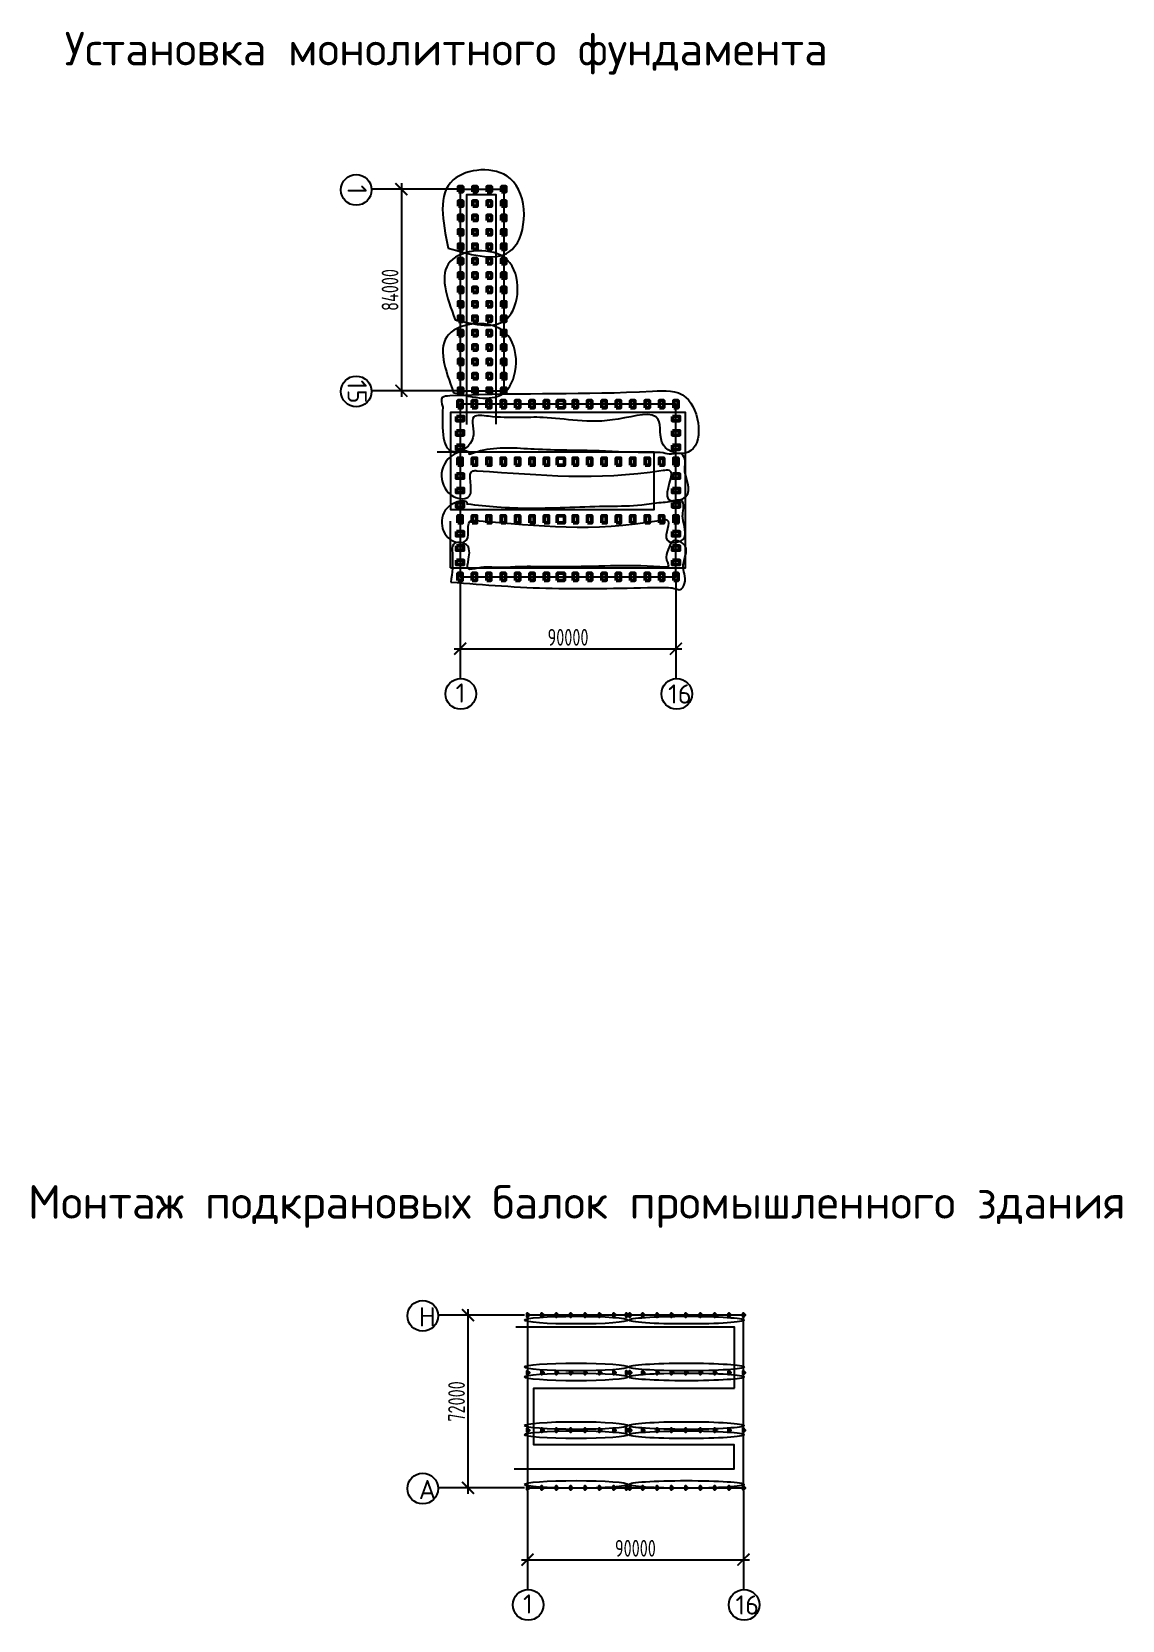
# Model space of a CAD drawing. Header units: millimetres. Extents: x -258526 to -95372, y 16759 to 83244.
# Drawn here: x -128397.1 to -128169.8, y 40967.3 to 41298.3 of the extents above; entities that cross this region are included whole.
import ezdxf

# ---------------------------------------------------------------- set-up
doc = ezdxf.new("R2010")
doc.units = ezdxf.units.MM
doc.header["$LTSCALE"] = 0.5
doc.layers.add('размеры', color=7, linetype='Continuous')
doc.layers.add('ТОЛСТЫЕ', color=1, linetype='Continuous', lineweight=50)
doc.layers.add('ТОНКИЕе', color=7, linetype='Continuous', lineweight=25)
doc.styles.add('Наклонный', font='isocpeur.ttf', dxfattribs={"width": 0.7, "height": 3.5})
doc.styles.add('Наклонный 5', font='isocpeur.ttf', dxfattribs={"height": 7})
doc.dimstyles.new('СТРОИТЕЛЬНЫЙ', dxfattribs={"dimtxt": 3.5, "dimasz": 2.5, "dimexe": 1.25, "dimexo": 0.625, "dimtad": 1, "dimdec": 0, "dimlfac": 500, "dimdsep": 46, "dimtxsty": 'Наклонный', "dimblk1": 'ARCHTICK', "dimblk2": 'ARCHTICK', "dimsah": 1, "dimcen": 0, "dimdle": 1.25, "dimadec": 0, "dimazin": 0, "dimtfac": 0.75, "dimtdec": 0, "dimtmove": 0, "dimatfit": 3, "dimldrblk": 'ARCHTICK', "dimfxl": 1, "dimtolj": 1, "dimtzin": 0, "dimarcsym": 0})

# ---------------------------------------------------------------- blocks, each defined once
blk = doc.blocks.new('_ArchTick')
at = {"color": 0, "linetype": 'ByBlock', "const_width": 0.15}
blk.add_lwpolyline([(-0.5, -0.5), (0.5, 0.5)], dxfattribs=at)
blk = doc.blocks.new('*D731')
at = {"layer": 'Defpoints', "color": 0, "transparency": 16777216}
for p in [(-128307.83, 41184.72), (-128262.83, 41184.72), (-128262.83, 41169.75)]:
    blk.add_point(p, dxfattribs=at)
at = {"layer": 'размеры', "color": 0, "lineweight": -2, "transparency": 16777216}
for p, q in [((-128307.83, 41184.09), (-128307.83, 41168.5)), ((-128262.83, 41184.09), (-128262.83, 41168.5)), ((-128309.08, 41169.75), (-128261.58, 41169.75))]:
    blk.add_line(p, q, dxfattribs=at)
at = {"layer": 'размеры', "color": 0, "lineweight": -2, "transparency": 16777216, "xscale": 2.5, "yscale": 2.5, "zscale": 2.5, "rotation": 180}
blk.add_blockref('_ArchTick', (-128307.83, 41169.75), dxfattribs=at)
at = {"layer": 'размеры', "color": 0, "lineweight": -2, "transparency": 16777216, "xscale": 2.5, "yscale": 2.5, "zscale": 2.5}
blk.add_blockref('_ArchTick', (-128262.83, 41169.75), dxfattribs=at)
at = {"layer": 'размеры', "color": 0, "transparency": 16777216, "insert": (-128285.33, 41172.12), "char_height": 3.5, "attachment_point": 5, "style": 'Наклонный'}
blk.add_mtext('\\A1;90000', dxfattribs=at)
blk = doc.blocks.new('*D732')
at = {"layer": 'Defpoints', "color": 0, "transparency": 16777216}
for p in [(-128307.73, 41265.52), (-128320.05, 41223.52), (-128307.73, 41223.52)]:
    blk.add_point(p, dxfattribs=at)
at = {"layer": 'размеры', "color": 0, "lineweight": -2, "transparency": 16777216}
for p, q in [((-128308.36, 41265.52), (-128321.3, 41265.52)), ((-128320.05, 41266.77), (-128320.05, 41222.27)), ((-128308.36, 41223.52), (-128321.3, 41223.52))]:
    blk.add_line(p, q, dxfattribs=at)
at = {"layer": 'размеры', "color": 0, "lineweight": -2, "transparency": 16777216, "xscale": 2.5, "yscale": 2.5, "zscale": 2.5}
for p, rotation in [((-128320.05, 41265.52), 90), ((-128320.05, 41223.52), 270)]:
    blk.add_blockref('_ArchTick', p, dxfattribs=dict(at, rotation=rotation))
at = {"layer": 'размеры', "color": 0, "transparency": 16777216, "insert": (-128322.42, 41244.52), "char_height": 3.5, "attachment_point": 5, "rotation": 90, "style": 'Наклонный'}
blk.add_mtext('\\A1;84000', dxfattribs=at)
blk = doc.blocks.new('*D734')
at = {"layer": 'Defpoints', "color": 0, "transparency": 16777216}
for p in [(-128293.79, 40994.86), (-128248.79, 40994.86), (-128248.79, 40979.88)]:
    blk.add_point(p, dxfattribs=at)
at = {"layer": 'размеры', "color": 0, "lineweight": -2, "transparency": 16777216}
for p, q in [((-128293.79, 40994.23), (-128293.79, 40978.63)), ((-128248.79, 40994.23), (-128248.79, 40978.63)), ((-128295.04, 40979.88), (-128247.54, 40979.88))]:
    blk.add_line(p, q, dxfattribs=at)
at = {"layer": 'размеры', "color": 0, "lineweight": -2, "transparency": 16777216, "xscale": 2.5, "yscale": 2.5, "zscale": 2.5, "rotation": 180}
blk.add_blockref('_ArchTick', (-128293.79, 40979.88), dxfattribs=at)
at = {"layer": 'размеры', "color": 0, "lineweight": -2, "transparency": 16777216, "xscale": 2.5, "yscale": 2.5, "zscale": 2.5}
blk.add_blockref('_ArchTick', (-128248.79, 40979.88), dxfattribs=at)
at = {"layer": 'размеры', "color": 0, "transparency": 16777216, "insert": (-128271.29, 40982.26), "char_height": 3.5, "attachment_point": 5, "style": 'Наклонный'}
blk.add_mtext('\\A1;90000', dxfattribs=at)
blk = doc.blocks.new('*D735')
at = {"layer": 'Defpoints', "color": 0, "transparency": 16777216}
for p in [(-128293.79, 41030.86), (-128306.18, 40994.86), (-128293.79, 40994.86)]:
    blk.add_point(p, dxfattribs=at)
at = {"layer": 'размеры', "color": 0, "lineweight": -2, "transparency": 16777216}
for p, q in [((-128294.41, 41030.86), (-128307.43, 41030.86)), ((-128306.18, 41032.11), (-128306.18, 40993.61)), ((-128294.41, 40994.86), (-128307.43, 40994.86))]:
    blk.add_line(p, q, dxfattribs=at)
at = {"layer": 'размеры', "color": 0, "lineweight": -2, "transparency": 16777216, "xscale": 2.5, "yscale": 2.5, "zscale": 2.5}
for p, rotation in [((-128306.18, 41030.86), 90), ((-128306.18, 40994.86), 270)]:
    blk.add_blockref('_ArchTick', p, dxfattribs=dict(at, rotation=rotation))
at = {"layer": 'размеры', "color": 0, "transparency": 16777216, "insert": (-128308.56, 41012.86), "char_height": 3.5, "attachment_point": 5, "rotation": 90, "style": 'Наклонный'}
blk.add_mtext('\\A1;72000', dxfattribs=at)

msp = doc.modelspace()

# ---------------------------------------------------------------- linework, layer by layer
at = {"layer": 'ТОЛСТЫЕ', "color": 0}
for points in [[(-128308.1808, 41264.9724), (-128308.1808, 41266.0724), (-128307.2808, 41266.0724), (-128307.2808, 41264.9724), (-128308.1808, 41264.9724)], [(-128305.1808, 41264.9724), (-128305.1808, 41266.0724), (-128304.2808, 41266.0724), (-128304.2808, 41264.9724), (-128305.1808, 41264.9724)], [(-128302.1808, 41264.9724), (-128302.1808, 41266.0724), (-128301.2808, 41266.0724), (-128301.2808, 41264.9724), (-128302.1808, 41264.9724)], [(-128299.1808, 41264.9724), (-128299.1808, 41266.0724), (-128298.2808, 41266.0724), (-128298.2808, 41264.9724), (-128299.1808, 41264.9724)], [(-128308.1808, 41261.9724), (-128308.1808, 41263.0724), (-128307.2808, 41263.0724), (-128307.2808, 41261.9724), (-128308.1808, 41261.9724)], [(-128305.1808, 41261.9724), (-128305.1808, 41263.0724), (-128304.2808, 41263.0724), (-128304.2808, 41261.9724), (-128305.1808, 41261.9724)], [(-128302.1808, 41261.9724), (-128302.1808, 41263.0724), (-128301.2808, 41263.0724), (-128301.2808, 41261.9724), (-128302.1808, 41261.9724)], [(-128299.1808, 41261.9724), (-128299.1808, 41263.0724), (-128298.2808, 41263.0724), (-128298.2808, 41261.9724), (-128299.1808, 41261.9724)], [(-128308.1808, 41258.9724), (-128308.1808, 41260.0724), (-128307.2808, 41260.0724), (-128307.2808, 41258.9724), (-128308.1808, 41258.9724)], [(-128305.1808, 41258.9724), (-128305.1808, 41260.0724), (-128304.2808, 41260.0724), (-128304.2808, 41258.9724), (-128305.1808, 41258.9724)], [(-128302.1808, 41258.9724), (-128302.1808, 41260.0724), (-128301.2808, 41260.0724), (-128301.2808, 41258.9724), (-128302.1808, 41258.9724)], [(-128299.1808, 41258.9724), (-128299.1808, 41260.0724), (-128298.2808, 41260.0724), (-128298.2808, 41258.9724), (-128299.1808, 41258.9724)], [(-128308.1808, 41255.9724), (-128308.1808, 41257.0724), (-128307.2808, 41257.0724), (-128307.2808, 41255.9724), (-128308.1808, 41255.9724)], [(-128308.1808, 41252.9724), (-128308.1808, 41254.0724), (-128307.2808, 41254.0724), (-128307.2808, 41252.9724), (-128308.1808, 41252.9724)], [(-128305.1808, 41255.9724), (-128305.1808, 41257.0724), (-128304.2808, 41257.0724), (-128304.2808, 41255.9724), (-128305.1808, 41255.9724)], [(-128305.1808, 41252.9724), (-128305.1808, 41254.0724), (-128304.2808, 41254.0724), (-128304.2808, 41252.9724), (-128305.1808, 41252.9724)], [(-128302.1808, 41255.9724), (-128302.1808, 41257.0724), (-128301.2808, 41257.0724), (-128301.2808, 41255.9724), (-128302.1808, 41255.9724)], [(-128302.1808, 41252.9724), (-128302.1808, 41254.0724), (-128301.2808, 41254.0724), (-128301.2808, 41252.9724), (-128302.1808, 41252.9724)], [(-128299.1808, 41255.9724), (-128299.1808, 41257.0724), (-128298.2808, 41257.0724), (-128298.2808, 41255.9724), (-128299.1808, 41255.9724)], [(-128299.1808, 41252.9724), (-128299.1808, 41254.0724), (-128298.2808, 41254.0724), (-128298.2808, 41252.9724), (-128299.1808, 41252.9724)], [(-128308.1808, 41249.9724), (-128308.1808, 41251.0724), (-128307.2808, 41251.0724), (-128307.2808, 41249.9724), (-128308.1808, 41249.9724)], [(-128305.1808, 41249.9724), (-128305.1808, 41251.0724), (-128304.2808, 41251.0724), (-128304.2808, 41249.9724), (-128305.1808, 41249.9724)], [(-128302.1808, 41249.9724), (-128302.1808, 41251.0724), (-128301.2808, 41251.0724), (-128301.2808, 41249.9724), (-128302.1808, 41249.9724)], [(-128299.1808, 41249.9724), (-128299.1808, 41251.0724), (-128298.2808, 41251.0724), (-128298.2808, 41249.9724), (-128299.1808, 41249.9724)], [(-128308.1808, 41246.9724), (-128308.1808, 41248.0724), (-128307.2808, 41248.0724), (-128307.2808, 41246.9724), (-128308.1808, 41246.9724)], [(-128305.1808, 41246.9724), (-128305.1808, 41248.0724), (-128304.2808, 41248.0724), (-128304.2808, 41246.9724), (-128305.1808, 41246.9724)], [(-128302.1808, 41246.9724), (-128302.1808, 41248.0724), (-128301.2808, 41248.0724), (-128301.2808, 41246.9724), (-128302.1808, 41246.9724)], [(-128299.1808, 41246.9724), (-128299.1808, 41248.0724), (-128298.2808, 41248.0724), (-128298.2808, 41246.9724), (-128299.1808, 41246.9724)], [(-128308.1808, 41243.9724), (-128308.1808, 41245.0724), (-128307.2808, 41245.0724), (-128307.2808, 41243.9724), (-128308.1808, 41243.9724)], [(-128305.1808, 41243.9724), (-128305.1808, 41245.0724), (-128304.2808, 41245.0724), (-128304.2808, 41243.9724), (-128305.1808, 41243.9724)], [(-128302.1808, 41243.9724), (-128302.1808, 41245.0724), (-128301.2808, 41245.0724), (-128301.2808, 41243.9724), (-128302.1808, 41243.9724)], [(-128299.1808, 41243.9724), (-128299.1808, 41245.0724), (-128298.2808, 41245.0724), (-128298.2808, 41243.9724), (-128299.1808, 41243.9724)], [(-128308.1808, 41240.9724), (-128308.1808, 41242.0724), (-128307.2808, 41242.0724), (-128307.2808, 41240.9724), (-128308.1808, 41240.9724)], [(-128305.1808, 41240.9724), (-128305.1808, 41242.0724), (-128304.2808, 41242.0724), (-128304.2808, 41240.9724), (-128305.1808, 41240.9724)], [(-128302.1808, 41240.9724), (-128302.1808, 41242.0724), (-128301.2808, 41242.0724), (-128301.2808, 41240.9724), (-128302.1808, 41240.9724)], [(-128299.1808, 41240.9724), (-128299.1808, 41242.0724), (-128298.2808, 41242.0724), (-128298.2808, 41240.9724), (-128299.1808, 41240.9724)], [(-128308.1808, 41237.9724), (-128308.1808, 41239.0724), (-128307.2808, 41239.0724), (-128307.2808, 41237.9724), (-128308.1808, 41237.9724)], [(-128305.1808, 41237.9724), (-128305.1808, 41239.0724), (-128304.2808, 41239.0724), (-128304.2808, 41237.9724), (-128305.1808, 41237.9724)], [(-128302.1808, 41237.9724), (-128302.1808, 41239.0724), (-128301.2808, 41239.0724), (-128301.2808, 41237.9724), (-128302.1808, 41237.9724)], [(-128299.1808, 41237.9724), (-128299.1808, 41239.0724), (-128298.2808, 41239.0724), (-128298.2808, 41237.9724), (-128299.1808, 41237.9724)], [(-128308.1808, 41234.9724), (-128308.1808, 41236.0724), (-128307.2808, 41236.0724), (-128307.2808, 41234.9724), (-128308.1808, 41234.9724)], [(-128305.1808, 41234.9724), (-128305.1808, 41236.0724), (-128304.2808, 41236.0724), (-128304.2808, 41234.9724), (-128305.1808, 41234.9724)], [(-128302.1808, 41234.9724), (-128302.1808, 41236.0724), (-128301.2808, 41236.0724), (-128301.2808, 41234.9724), (-128302.1808, 41234.9724)], [(-128299.1808, 41234.9724), (-128299.1808, 41236.0724), (-128298.2808, 41236.0724), (-128298.2808, 41234.9724), (-128299.1808, 41234.9724)], [(-128308.1808, 41231.9724), (-128308.1808, 41233.0724), (-128307.2808, 41233.0724), (-128307.2808, 41231.9724), (-128308.1808, 41231.9724)], [(-128305.1808, 41231.9724), (-128305.1808, 41233.0724), (-128304.2808, 41233.0724), (-128304.2808, 41231.9724), (-128305.1808, 41231.9724)], [(-128302.1808, 41231.9724), (-128302.1808, 41233.0724), (-128301.2808, 41233.0724), (-128301.2808, 41231.9724), (-128302.1808, 41231.9724)], [(-128299.1808, 41231.9724), (-128299.1808, 41233.0724), (-128298.2808, 41233.0724), (-128298.2808, 41231.9724), (-128299.1808, 41231.9724)], [(-128308.1808, 41228.9724), (-128308.1808, 41230.0724), (-128307.2808, 41230.0724), (-128307.2808, 41228.9724), (-128308.1808, 41228.9724)], [(-128305.1808, 41228.9724), (-128305.1808, 41230.0724), (-128304.2808, 41230.0724), (-128304.2808, 41228.9724), (-128305.1808, 41228.9724)], [(-128302.1808, 41228.9724), (-128302.1808, 41230.0724), (-128301.2808, 41230.0724), (-128301.2808, 41228.9724), (-128302.1808, 41228.9724)], [(-128299.1808, 41228.9724), (-128299.1808, 41230.0724), (-128298.2808, 41230.0724), (-128298.2808, 41228.9724), (-128299.1808, 41228.9724)], [(-128308.1808, 41225.9724), (-128308.1808, 41227.0724), (-128307.2808, 41227.0724), (-128307.2808, 41225.9724), (-128308.1808, 41225.9724)], [(-128308.1808, 41225.9724), (-128308.1808, 41227.0724), (-128307.2808, 41227.0724), (-128307.2808, 41225.9724), (-128308.1808, 41225.9724)], [(-128305.1808, 41225.9724), (-128305.1808, 41227.0724), (-128304.2808, 41227.0724), (-128304.2808, 41225.9724), (-128305.1808, 41225.9724)], [(-128305.1808, 41225.9724), (-128305.1808, 41227.0724), (-128304.2808, 41227.0724), (-128304.2808, 41225.9724), (-128305.1808, 41225.9724)], [(-128302.1808, 41225.9724), (-128302.1808, 41227.0724), (-128301.2808, 41227.0724), (-128301.2808, 41225.9724), (-128302.1808, 41225.9724)], [(-128302.1808, 41225.9724), (-128302.1808, 41227.0724), (-128301.2808, 41227.0724), (-128301.2808, 41225.9724), (-128302.1808, 41225.9724)], [(-128299.1808, 41225.9724), (-128299.1808, 41227.0724), (-128298.2808, 41227.0724), (-128298.2808, 41225.9724), (-128299.1808, 41225.9724)], [(-128299.1808, 41225.9724), (-128299.1808, 41227.0724), (-128298.2808, 41227.0724), (-128298.2808, 41225.9724), (-128299.1808, 41225.9724)], [(-128308.2808, 41219.9695), (-128308.2808, 41221.4695), (-128307.3808, 41221.4695), (-128307.3808, 41219.9695), (-128308.2808, 41219.9695)], [(-128308.1808, 41222.9724), (-128308.1808, 41224.0724), (-128307.2808, 41224.0724), (-128307.2808, 41222.9724), (-128308.1808, 41222.9724)], [(-128305.2808, 41219.9695), (-128305.2808, 41221.4695), (-128304.3808, 41221.4695), (-128304.3808, 41219.9695), (-128305.2808, 41219.9695)], [(-128305.1808, 41222.9724), (-128305.1808, 41224.0724), (-128304.2808, 41224.0724), (-128304.2808, 41222.9724), (-128305.1808, 41222.9724)], [(-128302.2808, 41219.9695), (-128302.2808, 41221.4695), (-128301.3808, 41221.4695), (-128301.3808, 41219.9695), (-128302.2808, 41219.9695)], [(-128302.1808, 41222.9724), (-128302.1808, 41224.0724), (-128301.2808, 41224.0724), (-128301.2808, 41222.9724), (-128302.1808, 41222.9724)], [(-128299.2808, 41219.9695), (-128299.2808, 41221.4695), (-128298.3808, 41221.4695), (-128298.3808, 41219.9695), (-128299.2808, 41219.9695)], [(-128299.1808, 41222.9724), (-128299.1808, 41224.0724), (-128298.2808, 41224.0724), (-128298.2808, 41222.9724), (-128299.1808, 41222.9724)], [(-128296.2808, 41219.9695), (-128296.2808, 41221.4695), (-128295.3808, 41221.4695), (-128295.3808, 41219.9695), (-128296.2808, 41219.9695)], [(-128293.2808, 41219.9695), (-128293.2808, 41221.4695), (-128292.3808, 41221.4695), (-128292.3808, 41219.9695), (-128293.2808, 41219.9695)], [(-128290.2808, 41219.9695), (-128290.2808, 41221.4695), (-128289.3808, 41221.4695), (-128289.3808, 41219.9695), (-128290.2808, 41219.9695)], [(-128287.5808, 41219.9695), (-128287.5808, 41221.4695), (-128286.0808, 41221.4695), (-128286.0808, 41219.9695), (-128287.5808, 41219.9695)], [(-128284.2808, 41219.9695), (-128284.2808, 41221.4695), (-128283.3808, 41221.4695), (-128283.3808, 41219.9695), (-128284.2808, 41219.9695)], [(-128281.2808, 41219.9695), (-128281.2808, 41221.4695), (-128280.3808, 41221.4695), (-128280.3808, 41219.9695), (-128281.2808, 41219.9695)], [(-128278.2808, 41219.9695), (-128278.2808, 41221.4695), (-128277.3808, 41221.4695), (-128277.3808, 41219.9695), (-128278.2808, 41219.9695)], [(-128275.2808, 41219.9695), (-128275.2808, 41221.4695), (-128274.3808, 41221.4695), (-128274.3808, 41219.9695), (-128275.2808, 41219.9695)], [(-128272.2808, 41219.9695), (-128272.2808, 41221.4695), (-128271.3808, 41221.4695), (-128271.3808, 41219.9695), (-128272.2808, 41219.9695)], [(-128269.2808, 41219.9695), (-128269.2808, 41221.4695), (-128268.3808, 41221.4695), (-128268.3808, 41219.9695), (-128269.2808, 41219.9695)], [(-128266.2808, 41219.9695), (-128266.2808, 41221.4695), (-128265.3808, 41221.4695), (-128265.3808, 41219.9695), (-128266.2808, 41219.9695)], [(-128263.2808, 41219.9695), (-128263.2808, 41221.4695), (-128262.3808, 41221.4695), (-128262.3808, 41219.9695), (-128263.2808, 41219.9695)], [(-128308.5808, 41218.1695), (-128307.0808, 41218.1695), (-128307.0808, 41217.2695), (-128308.5808, 41217.2695), (-128308.5808, 41218.1695)], [(-128263.5808, 41218.1695), (-128262.0808, 41218.1695), (-128262.0808, 41217.2695), (-128263.5808, 41217.2695), (-128263.5808, 41218.1695)], [(-128308.5808, 41215.1695), (-128307.0808, 41215.1695), (-128307.0808, 41214.2695), (-128308.5808, 41214.2695), (-128308.5808, 41215.1695)], [(-128263.5808, 41215.1695), (-128262.0808, 41215.1695), (-128262.0808, 41214.2695), (-128263.5808, 41214.2695), (-128263.5808, 41215.1695)], [(-128308.5808, 41212.1695), (-128307.0808, 41212.1695), (-128307.0808, 41211.2695), (-128308.5808, 41211.2695), (-128308.5808, 41212.1695)], [(-128263.5808, 41212.1695), (-128262.0808, 41212.1695), (-128262.0808, 41211.2695), (-128263.5808, 41211.2695), (-128263.5808, 41212.1695)], [(-128308.2808, 41207.9695), (-128308.2808, 41209.4695), (-128307.3808, 41209.4695), (-128307.3808, 41207.9695), (-128308.2808, 41207.9695)], [(-128305.2808, 41207.9695), (-128305.2808, 41209.4695), (-128304.3808, 41209.4695), (-128304.3808, 41207.9695), (-128305.2808, 41207.9695)], [(-128302.2808, 41207.9695), (-128302.2808, 41209.4695), (-128301.3808, 41209.4695), (-128301.3808, 41207.9695), (-128302.2808, 41207.9695)], [(-128299.2808, 41207.9695), (-128299.2808, 41209.4695), (-128298.3808, 41209.4695), (-128298.3808, 41207.9695), (-128299.2808, 41207.9695)], [(-128296.2808, 41207.9695), (-128296.2808, 41209.4695), (-128295.3808, 41209.4695), (-128295.3808, 41207.9695), (-128296.2808, 41207.9695)], [(-128293.2808, 41207.9695), (-128293.2808, 41209.4695), (-128292.3808, 41209.4695), (-128292.3808, 41207.9695), (-128293.2808, 41207.9695)], [(-128290.2808, 41207.9695), (-128290.2808, 41209.4695), (-128289.3808, 41209.4695), (-128289.3808, 41207.9695), (-128290.2808, 41207.9695)], [(-128287.5808, 41207.9695), (-128287.5808, 41209.4695), (-128286.0808, 41209.4695), (-128286.0808, 41207.9695), (-128287.5808, 41207.9695)], [(-128284.2808, 41207.9695), (-128284.2808, 41209.4695), (-128283.3808, 41209.4695), (-128283.3808, 41207.9695), (-128284.2808, 41207.9695)], [(-128281.2808, 41207.9695), (-128281.2808, 41209.4695), (-128280.3808, 41209.4695), (-128280.3808, 41207.9695), (-128281.2808, 41207.9695)], [(-128278.2808, 41207.9695), (-128278.2808, 41209.4695), (-128277.3808, 41209.4695), (-128277.3808, 41207.9695), (-128278.2808, 41207.9695)], [(-128275.2808, 41207.9695), (-128275.2808, 41209.4695), (-128274.3808, 41209.4695), (-128274.3808, 41207.9695), (-128275.2808, 41207.9695)], [(-128272.2808, 41207.9695), (-128272.2808, 41209.4695), (-128271.3808, 41209.4695), (-128271.3808, 41207.9695), (-128272.2808, 41207.9695)], [(-128269.2808, 41207.9695), (-128269.2808, 41209.4695), (-128268.3808, 41209.4695), (-128268.3808, 41207.9695), (-128269.2808, 41207.9695)], [(-128266.2808, 41207.9695), (-128266.2808, 41209.4695), (-128265.3808, 41209.4695), (-128265.3808, 41207.9695), (-128266.2808, 41207.9695)], [(-128263.2808, 41207.9695), (-128263.2808, 41209.4695), (-128262.3808, 41209.4695), (-128262.3808, 41207.9695), (-128263.2808, 41207.9695)], [(-128308.5808, 41206.1695), (-128307.0808, 41206.1695), (-128307.0808, 41205.2695), (-128308.5808, 41205.2695), (-128308.5808, 41206.1695)], [(-128263.5808, 41206.1695), (-128262.0808, 41206.1695), (-128262.0808, 41205.2695), (-128263.5808, 41205.2695), (-128263.5808, 41206.1695)], [(-128308.5808, 41203.1695), (-128307.0808, 41203.1695), (-128307.0808, 41202.2695), (-128308.5808, 41202.2695), (-128308.5808, 41203.1695)], [(-128263.5808, 41203.1695), (-128262.0808, 41203.1695), (-128262.0808, 41202.2695), (-128263.5808, 41202.2695), (-128263.5808, 41203.1695)], [(-128308.5808, 41200.1695), (-128307.0808, 41200.1695), (-128307.0808, 41199.2695), (-128308.5808, 41199.2695), (-128308.5808, 41200.1695)], [(-128263.5808, 41200.1695), (-128262.0808, 41200.1695), (-128262.0808, 41199.2695), (-128263.5808, 41199.2695), (-128263.5808, 41200.1695)], [(-128308.2808, 41195.9695), (-128308.2808, 41197.4695), (-128307.3808, 41197.4695), (-128307.3808, 41195.9695), (-128308.2808, 41195.9695)], [(-128305.2808, 41195.9695), (-128305.2808, 41197.4695), (-128304.3808, 41197.4695), (-128304.3808, 41195.9695), (-128305.2808, 41195.9695)], [(-128302.2808, 41195.9695), (-128302.2808, 41197.4695), (-128301.3808, 41197.4695), (-128301.3808, 41195.9695), (-128302.2808, 41195.9695)], [(-128299.2808, 41195.9695), (-128299.2808, 41197.4695), (-128298.3808, 41197.4695), (-128298.3808, 41195.9695), (-128299.2808, 41195.9695)], [(-128296.2808, 41195.9695), (-128296.2808, 41197.4695), (-128295.3808, 41197.4695), (-128295.3808, 41195.9695), (-128296.2808, 41195.9695)], [(-128293.2808, 41195.9695), (-128293.2808, 41197.4695), (-128292.3808, 41197.4695), (-128292.3808, 41195.9695), (-128293.2808, 41195.9695)], [(-128290.2808, 41195.9695), (-128290.2808, 41197.4695), (-128289.3808, 41197.4695), (-128289.3808, 41195.9695), (-128290.2808, 41195.9695)], [(-128287.5808, 41195.9695), (-128287.5808, 41197.4695), (-128286.0808, 41197.4695), (-128286.0808, 41195.9695), (-128287.5808, 41195.9695)], [(-128284.2808, 41195.9695), (-128284.2808, 41197.4695), (-128283.3808, 41197.4695), (-128283.3808, 41195.9695), (-128284.2808, 41195.9695)], [(-128281.2808, 41195.9695), (-128281.2808, 41197.4695), (-128280.3808, 41197.4695), (-128280.3808, 41195.9695), (-128281.2808, 41195.9695)], [(-128278.2808, 41195.9695), (-128278.2808, 41197.4695), (-128277.3808, 41197.4695), (-128277.3808, 41195.9695), (-128278.2808, 41195.9695)], [(-128275.2808, 41195.9695), (-128275.2808, 41197.4695), (-128274.3808, 41197.4695), (-128274.3808, 41195.9695), (-128275.2808, 41195.9695)], [(-128272.2808, 41195.9695), (-128272.2808, 41197.4695), (-128271.3808, 41197.4695), (-128271.3808, 41195.9695), (-128272.2808, 41195.9695)], [(-128269.2808, 41195.9695), (-128269.2808, 41197.4695), (-128268.3808, 41197.4695), (-128268.3808, 41195.9695), (-128269.2808, 41195.9695)], [(-128266.2808, 41195.9695), (-128266.2808, 41197.4695), (-128265.3808, 41197.4695), (-128265.3808, 41195.9695), (-128266.2808, 41195.9695)], [(-128263.2808, 41195.9695), (-128263.2808, 41197.4695), (-128262.3808, 41197.4695), (-128262.3808, 41195.9695), (-128263.2808, 41195.9695)], [(-128308.5808, 41194.1695), (-128307.0808, 41194.1695), (-128307.0808, 41193.2695), (-128308.5808, 41193.2695), (-128308.5808, 41194.1695)], [(-128308.5808, 41191.1695), (-128307.0808, 41191.1695), (-128307.0808, 41190.2695), (-128308.5808, 41190.2695), (-128308.5808, 41191.1695)], [(-128263.5808, 41194.1695), (-128262.0808, 41194.1695), (-128262.0808, 41193.2695), (-128263.5808, 41193.2695), (-128263.5808, 41194.1695)], [(-128263.5808, 41191.1695), (-128262.0808, 41191.1695), (-128262.0808, 41190.2695), (-128263.5808, 41190.2695), (-128263.5808, 41191.1695)], [(-128308.5808, 41188.1695), (-128307.0808, 41188.1695), (-128307.0808, 41187.2695), (-128308.5808, 41187.2695), (-128308.5808, 41188.1695)], [(-128263.5808, 41188.1695), (-128262.0808, 41188.1695), (-128262.0808, 41187.2695), (-128263.5808, 41187.2695), (-128263.5808, 41188.1695)], [(-128308.2808, 41183.9695), (-128308.2808, 41185.4695), (-128307.3808, 41185.4695), (-128307.3808, 41183.9695), (-128308.2808, 41183.9695)], [(-128305.2808, 41183.9695), (-128305.2808, 41185.4695), (-128304.3808, 41185.4695), (-128304.3808, 41183.9695), (-128305.2808, 41183.9695)], [(-128302.2808, 41183.9695), (-128302.2808, 41185.4695), (-128301.3808, 41185.4695), (-128301.3808, 41183.9695), (-128302.2808, 41183.9695)], [(-128299.2808, 41183.9695), (-128299.2808, 41185.4695), (-128298.3808, 41185.4695), (-128298.3808, 41183.9695), (-128299.2808, 41183.9695)], [(-128296.2808, 41183.9695), (-128296.2808, 41185.4695), (-128295.3808, 41185.4695), (-128295.3808, 41183.9695), (-128296.2808, 41183.9695)], [(-128293.2808, 41183.9695), (-128293.2808, 41185.4695), (-128292.3808, 41185.4695), (-128292.3808, 41183.9695), (-128293.2808, 41183.9695)], [(-128290.2808, 41183.9695), (-128290.2808, 41185.4695), (-128289.3808, 41185.4695), (-128289.3808, 41183.9695), (-128290.2808, 41183.9695)], [(-128287.5808, 41183.9695), (-128287.5808, 41185.4695), (-128286.0808, 41185.4695), (-128286.0808, 41183.9695), (-128287.5808, 41183.9695)], [(-128284.2808, 41183.9695), (-128284.2808, 41185.4695), (-128283.3808, 41185.4695), (-128283.3808, 41183.9695), (-128284.2808, 41183.9695)], [(-128281.2808, 41183.9695), (-128281.2808, 41185.4695), (-128280.3808, 41185.4695), (-128280.3808, 41183.9695), (-128281.2808, 41183.9695)], [(-128278.2808, 41183.9695), (-128278.2808, 41185.4695), (-128277.3808, 41185.4695), (-128277.3808, 41183.9695), (-128278.2808, 41183.9695)], [(-128275.2808, 41183.9695), (-128275.2808, 41185.4695), (-128274.3808, 41185.4695), (-128274.3808, 41183.9695), (-128275.2808, 41183.9695)], [(-128272.2808, 41183.9695), (-128272.2808, 41185.4695), (-128271.3808, 41185.4695), (-128271.3808, 41183.9695), (-128272.2808, 41183.9695)], [(-128269.2808, 41183.9695), (-128269.2808, 41185.4695), (-128268.3808, 41185.4695), (-128268.3808, 41183.9695), (-128269.2808, 41183.9695)], [(-128266.2808, 41183.9695), (-128266.2808, 41185.4695), (-128265.3808, 41185.4695), (-128265.3808, 41183.9695), (-128266.2808, 41183.9695)], [(-128263.2808, 41183.9695), (-128263.2808, 41185.4695), (-128262.3808, 41185.4695), (-128262.3808, 41183.9695), (-128263.2808, 41183.9695)], [(-128293.7879, 41030.8567), (-128293.7879, 41031.1567), (-128293.7879, 41030.5567), (-128293.7879, 41030.8567), (-128293.4879, 41030.8567), (-128294.0879, 41030.8567)], [(-128290.7879, 41030.8567), (-128290.7879, 41031.1567), (-128290.7879, 41030.5567), (-128290.7879, 41030.8567), (-128290.4879, 41030.8567), (-128291.0879, 41030.8567)], [(-128287.7879, 41030.8567), (-128287.7879, 41031.1567), (-128287.7879, 41030.5567), (-128287.7879, 41030.8567), (-128287.4879, 41030.8567), (-128288.0879, 41030.8567)], [(-128284.7879, 41030.8567), (-128284.7879, 41031.1567), (-128284.7879, 41030.5567), (-128284.7879, 41030.8567), (-128284.4879, 41030.8567), (-128285.0879, 41030.8567)], [(-128281.7879, 41030.8567), (-128281.7879, 41031.1567), (-128281.7879, 41030.5567), (-128281.7879, 41030.8567), (-128281.4879, 41030.8567), (-128282.0879, 41030.8567)], [(-128278.7879, 41030.8567), (-128278.7879, 41031.1567), (-128278.7879, 41030.5567), (-128278.7879, 41030.8567), (-128278.4879, 41030.8567), (-128279.0879, 41030.8567)], [(-128275.7879, 41030.8567), (-128275.7879, 41031.1567), (-128275.7879, 41030.5567), (-128275.7879, 41030.8567), (-128275.4879, 41030.8567), (-128276.0879, 41030.8567)], [(-128273.1579, 41030.8567), (-128273.1579, 41031.1567), (-128273.1579, 41030.5567), (-128273.1579, 41030.8567), (-128272.8579, 41030.8567), (-128273.4579, 41030.8567)], [(-128272.4828, 41030.8567), (-128272.4828, 41031.1567), (-128272.4828, 41030.5567), (-128272.4828, 41030.8567), (-128272.1828, 41030.8567), (-128272.7828, 41030.8567)], [(-128269.7879, 41030.8567), (-128269.7879, 41031.1567), (-128269.7879, 41030.5567), (-128269.7879, 41030.8567), (-128269.4879, 41030.8567), (-128270.0879, 41030.8567)], [(-128266.7879, 41030.8567), (-128266.7879, 41031.1567), (-128266.7879, 41030.5567), (-128266.7879, 41030.8567), (-128266.4879, 41030.8567), (-128267.0879, 41030.8567)], [(-128263.7879, 41030.8567), (-128263.7879, 41031.1567), (-128263.7879, 41030.5567), (-128263.7879, 41030.8567), (-128263.4879, 41030.8567), (-128264.0879, 41030.8567)], [(-128260.7879, 41030.8567), (-128260.7879, 41031.1567), (-128260.7879, 41030.5567), (-128260.7879, 41030.8567), (-128260.4879, 41030.8567), (-128261.0879, 41030.8567)], [(-128257.7879, 41030.8567), (-128257.7879, 41031.1567), (-128257.7879, 41030.5567), (-128257.7879, 41030.8567), (-128257.4879, 41030.8567), (-128258.0879, 41030.8567)], [(-128254.7879, 41030.8567), (-128254.7879, 41031.1567), (-128254.7879, 41030.5567), (-128254.7879, 41030.8567), (-128254.4879, 41030.8567), (-128255.0879, 41030.8567)], [(-128251.7879, 41030.8567), (-128251.7879, 41031.1567), (-128251.7879, 41030.5567), (-128251.7879, 41030.8567), (-128251.4879, 41030.8567), (-128252.0879, 41030.8567)], [(-128248.7879, 41030.8567), (-128248.7879, 41031.1567), (-128248.7879, 41030.5567), (-128248.7879, 41030.8567), (-128248.4879, 41030.8567), (-128249.0879, 41030.8567)], [(-128293.7879, 41018.8567), (-128293.7879, 41019.1567), (-128293.7879, 41018.5567), (-128293.7879, 41018.8567), (-128293.4879, 41018.8567), (-128294.0879, 41018.8567)], [(-128290.7879, 41018.8567), (-128290.7879, 41019.1567), (-128290.7879, 41018.5567), (-128290.7879, 41018.8567), (-128290.4879, 41018.8567), (-128291.0879, 41018.8567)], [(-128287.7879, 41018.8567), (-128287.7879, 41019.1567), (-128287.7879, 41018.5567), (-128287.7879, 41018.8567), (-128287.4879, 41018.8567), (-128288.0879, 41018.8567)], [(-128284.7879, 41018.8567), (-128284.7879, 41019.1567), (-128284.7879, 41018.5567), (-128284.7879, 41018.8567), (-128284.4879, 41018.8567), (-128285.0879, 41018.8567)], [(-128281.7879, 41018.8567), (-128281.7879, 41019.1567), (-128281.7879, 41018.5567), (-128281.7879, 41018.8567), (-128281.4879, 41018.8567), (-128282.0879, 41018.8567)], [(-128278.7879, 41018.8567), (-128278.7879, 41019.1567), (-128278.7879, 41018.5567), (-128278.7879, 41018.8567), (-128278.4879, 41018.8567), (-128279.0879, 41018.8567)], [(-128275.7879, 41018.8567), (-128275.7879, 41019.1567), (-128275.7879, 41018.5567), (-128275.7879, 41018.8567), (-128275.4879, 41018.8567), (-128276.0879, 41018.8567)], [(-128273.1579, 41018.8567), (-128273.1579, 41019.1567), (-128273.1579, 41018.5567), (-128273.1579, 41018.8567), (-128272.8579, 41018.8567), (-128273.4579, 41018.8567)], [(-128272.4828, 41018.8567), (-128272.4828, 41019.1567), (-128272.4828, 41018.5567), (-128272.4828, 41018.8567), (-128272.1828, 41018.8567), (-128272.7828, 41018.8567)], [(-128269.7879, 41018.8567), (-128269.7879, 41019.1567), (-128269.7879, 41018.5567), (-128269.7879, 41018.8567), (-128269.4879, 41018.8567), (-128270.0879, 41018.8567)], [(-128266.7879, 41018.8567), (-128266.7879, 41019.1567), (-128266.7879, 41018.5567), (-128266.7879, 41018.8567), (-128266.4879, 41018.8567), (-128267.0879, 41018.8567)], [(-128263.7879, 41018.8567), (-128263.7879, 41019.1567), (-128263.7879, 41018.5567), (-128263.7879, 41018.8567), (-128263.4879, 41018.8567), (-128264.0879, 41018.8567)], [(-128260.7879, 41018.8567), (-128260.7879, 41019.1567), (-128260.7879, 41018.5567), (-128260.7879, 41018.8567), (-128260.4879, 41018.8567), (-128261.0879, 41018.8567)], [(-128257.7879, 41018.8567), (-128257.7879, 41019.1567), (-128257.7879, 41018.5567), (-128257.7879, 41018.8567), (-128257.4879, 41018.8567), (-128258.0879, 41018.8567)], [(-128254.7879, 41018.8567), (-128254.7879, 41019.1567), (-128254.7879, 41018.5567), (-128254.7879, 41018.8567), (-128254.4879, 41018.8567), (-128255.0879, 41018.8567)], [(-128251.7879, 41018.8567), (-128251.7879, 41019.1567), (-128251.7879, 41018.5567), (-128251.7879, 41018.8567), (-128251.4879, 41018.8567), (-128252.0879, 41018.8567)], [(-128248.7879, 41018.8567), (-128248.7879, 41019.1567), (-128248.7879, 41018.5567), (-128248.7879, 41018.8567), (-128248.4879, 41018.8567), (-128249.0879, 41018.8567)], [(-128293.7879, 41006.8567), (-128293.7879, 41007.1567), (-128293.7879, 41006.5567), (-128293.7879, 41006.8567), (-128293.4879, 41006.8567), (-128294.0879, 41006.8567)], [(-128290.7879, 41006.8567), (-128290.7879, 41007.1567), (-128290.7879, 41006.5567), (-128290.7879, 41006.8567), (-128290.4879, 41006.8567), (-128291.0879, 41006.8567)], [(-128287.7879, 41006.8567), (-128287.7879, 41007.1567), (-128287.7879, 41006.5567), (-128287.7879, 41006.8567), (-128287.4879, 41006.8567), (-128288.0879, 41006.8567)], [(-128284.7879, 41006.8567), (-128284.7879, 41007.1567), (-128284.7879, 41006.5567), (-128284.7879, 41006.8567), (-128284.4879, 41006.8567), (-128285.0879, 41006.8567)], [(-128281.7879, 41006.8567), (-128281.7879, 41007.1567), (-128281.7879, 41006.5567), (-128281.7879, 41006.8567), (-128281.4879, 41006.8567), (-128282.0879, 41006.8567)], [(-128278.7879, 41006.8567), (-128278.7879, 41007.1567), (-128278.7879, 41006.5567), (-128278.7879, 41006.8567), (-128278.4879, 41006.8567), (-128279.0879, 41006.8567)], [(-128275.7879, 41006.8567), (-128275.7879, 41007.1567), (-128275.7879, 41006.5567), (-128275.7879, 41006.8567), (-128275.4879, 41006.8567), (-128276.0879, 41006.8567)], [(-128273.1579, 41006.8567), (-128273.1579, 41007.1567), (-128273.1579, 41006.5567), (-128273.1579, 41006.8567), (-128272.8579, 41006.8567), (-128273.4579, 41006.8567)], [(-128272.4828, 41006.8567), (-128272.4828, 41007.1567), (-128272.4828, 41006.5567), (-128272.4828, 41006.8567), (-128272.1828, 41006.8567), (-128272.7828, 41006.8567)], [(-128269.7879, 41006.8567), (-128269.7879, 41007.1567), (-128269.7879, 41006.5567), (-128269.7879, 41006.8567), (-128269.4879, 41006.8567), (-128270.0879, 41006.8567)], [(-128266.7879, 41006.8567), (-128266.7879, 41007.1567), (-128266.7879, 41006.5567), (-128266.7879, 41006.8567), (-128266.4879, 41006.8567), (-128267.0879, 41006.8567)], [(-128263.7879, 41006.8567), (-128263.7879, 41007.1567), (-128263.7879, 41006.5567), (-128263.7879, 41006.8567), (-128263.4879, 41006.8567), (-128264.0879, 41006.8567)], [(-128260.7879, 41006.8567), (-128260.7879, 41007.1567), (-128260.7879, 41006.5567), (-128260.7879, 41006.8567), (-128260.4879, 41006.8567), (-128261.0879, 41006.8567)], [(-128257.7879, 41006.8567), (-128257.7879, 41007.1567), (-128257.7879, 41006.5567), (-128257.7879, 41006.8567), (-128257.4879, 41006.8567), (-128258.0879, 41006.8567)], [(-128254.7879, 41006.8567), (-128254.7879, 41007.1567), (-128254.7879, 41006.5567), (-128254.7879, 41006.8567), (-128254.4879, 41006.8567), (-128255.0879, 41006.8567)], [(-128251.7879, 41006.8567), (-128251.7879, 41007.1567), (-128251.7879, 41006.5567), (-128251.7879, 41006.8567), (-128251.4879, 41006.8567), (-128252.0879, 41006.8567)], [(-128248.7879, 41006.8567), (-128248.7879, 41007.1567), (-128248.7879, 41006.5567), (-128248.7879, 41006.8567), (-128248.4879, 41006.8567), (-128249.0879, 41006.8567)], [(-128293.7879, 40994.8567), (-128293.7879, 40995.1567), (-128293.7879, 40994.5567), (-128293.7879, 40994.8567), (-128293.4879, 40994.8567), (-128294.0879, 40994.8567)], [(-128290.7879, 40994.8567), (-128290.7879, 40995.1567), (-128290.7879, 40994.5567), (-128290.7879, 40994.8567), (-128290.4879, 40994.8567), (-128291.0879, 40994.8567)], [(-128287.7879, 40994.8567), (-128287.7879, 40995.1567), (-128287.7879, 40994.5567), (-128287.7879, 40994.8567), (-128287.4879, 40994.8567), (-128288.0879, 40994.8567)], [(-128284.7879, 40994.8567), (-128284.7879, 40995.1567), (-128284.7879, 40994.5567), (-128284.7879, 40994.8567), (-128284.4879, 40994.8567), (-128285.0879, 40994.8567)], [(-128281.7879, 40994.8567), (-128281.7879, 40995.1567), (-128281.7879, 40994.5567), (-128281.7879, 40994.8567), (-128281.4879, 40994.8567), (-128282.0879, 40994.8567)], [(-128278.7879, 40994.8567), (-128278.7879, 40995.1567), (-128278.7879, 40994.5567), (-128278.7879, 40994.8567), (-128278.4879, 40994.8567), (-128279.0879, 40994.8567)], [(-128275.7879, 40994.8567), (-128275.7879, 40995.1567), (-128275.7879, 40994.5567), (-128275.7879, 40994.8567), (-128275.4879, 40994.8567), (-128276.0879, 40994.8567)], [(-128273.1579, 40994.8567), (-128273.1579, 40995.1567), (-128273.1579, 40994.5567), (-128273.1579, 40994.8567), (-128272.8579, 40994.8567), (-128273.4579, 40994.8567)], [(-128272.4828, 40994.8567), (-128272.4828, 40995.1567), (-128272.4828, 40994.5567), (-128272.4828, 40994.8567), (-128272.1828, 40994.8567), (-128272.7828, 40994.8567)], [(-128269.7879, 40994.8567), (-128269.7879, 40995.1567), (-128269.7879, 40994.5567), (-128269.7879, 40994.8567), (-128269.4879, 40994.8567), (-128270.0879, 40994.8567)], [(-128266.7879, 40994.8567), (-128266.7879, 40995.1567), (-128266.7879, 40994.5567), (-128266.7879, 40994.8567), (-128266.4879, 40994.8567), (-128267.0879, 40994.8567)], [(-128263.7879, 40994.8567), (-128263.7879, 40995.1567), (-128263.7879, 40994.5567), (-128263.7879, 40994.8567), (-128263.4879, 40994.8567), (-128264.0879, 40994.8567)], [(-128260.7879, 40994.8567), (-128260.7879, 40995.1567), (-128260.7879, 40994.5567), (-128260.7879, 40994.8567), (-128260.4879, 40994.8567), (-128261.0879, 40994.8567)], [(-128257.7879, 40994.8567), (-128257.7879, 40995.1567), (-128257.7879, 40994.5567), (-128257.7879, 40994.8567), (-128257.4879, 40994.8567), (-128258.0879, 40994.8567)], [(-128254.7879, 40994.8567), (-128254.7879, 40995.1567), (-128254.7879, 40994.5567), (-128254.7879, 40994.8567), (-128254.4879, 40994.8567), (-128255.0879, 40994.8567)], [(-128251.7879, 40994.8567), (-128251.7879, 40995.1567), (-128251.7879, 40994.5567), (-128251.7879, 40994.8567), (-128251.4879, 40994.8567), (-128252.0879, 40994.8567)], [(-128248.7879, 40994.8567), (-128248.7879, 40995.1567), (-128248.7879, 40994.5567), (-128248.7879, 40994.8567), (-128248.4879, 40994.8567), (-128249.0879, 40994.8567)]]:
    msp.add_lwpolyline(points, dxfattribs=at)
at = {"layer": 'ТОНКИЕе', "color": 0}
for points in [[(-128320.0452, 41265.5224), (-128326.27, 41265.5224)], [(-128307.7308, 41223.5224), (-128307.7308, 41265.5224), (-128298.7308, 41265.5224), (-128298.7308, 41223.5224)], [(-128320.0452, 41223.5224), (-128326.27, 41223.5224)], [(-128307.7308, 41223.5224), (-128298.7308, 41223.5224)], [(-128307.8308, 41184.7195), (-128262.8308, 41184.7195), (-128262.8308, 41220.7195), (-128307.8308, 41220.7195), (-128307.8308, 41184.7195)], [(-128307.8308, 41169.7464), (-128307.8308, 41163.5217)], [(-128262.8308, 41169.7464), (-128262.8308, 41163.5217)], [(-128306.1816, 41030.8567), (-128312.4064, 41030.8567)], [(-128293.7879, 40994.8567), (-128248.7879, 40994.8567), (-128248.7879, 41030.8567), (-128293.7879, 41030.8567), (-128293.7879, 40994.8567)], [(-128306.1816, 40994.8567), (-128312.4064, 40994.8567)], [(-128293.7879, 40979.8837), (-128293.7879, 40973.6589)], [(-128248.7879, 40979.8837), (-128248.7879, 40973.6589)]]:
    msp.add_lwpolyline(points, dxfattribs=at)
at = {"layer": 'ТОНКИЕе', "color": 1}
for points in [[(-128306.4229, 41216.4438), (-128306.4229, 41264.4348), (-128300.3867, 41264.4348), (-128300.3867, 41216.5208)], [(-128309.8165, 41186.5754), (-128260.8451, 41186.5754), (-128260.8451, 41218.9578), (-128309.8157, 41218.9578), (-128309.8157, 41198.7896), (-128267.3603, 41198.7896), (-128267.3603, 41210.7412), (-128312.6178, 41210.7412)], [(-128309.8165, 41186.5754), (-128309.8165, 41196.3439)], [(-128250.6494, 41015.6336), (-128250.6494, 41028.3525), (-128296.1979, 41028.3525)], [(-128296.5565, 40998.8367), (-128250.7284, 40998.8367), (-128250.7284, 41003.832), (-128292.462, 41003.832), (-128292.462, 41015.6336), (-128250.6494, 41015.6336)]]:
    msp.add_lwpolyline(points, dxfattribs=at)
at = {"layer": 'ТОНКИЕе', "color": 0}
for centre in [(-128329.4662, 41265.3666), (-128329.4662, 41223.3666), (-128307.675, 41160.3255), (-128262.675, 41160.3255), (-128315.6026, 41030.701), (-128315.6026, 40994.701), (-128293.6321, 40970.4627), (-128248.6321, 40970.4627)]:
    msp.add_circle(centre, 3.2, dxfattribs=at)
for centre, major_axis, ratio in [((-128283.645, 41029.8067), (-10.7876, 0), 0.0744343), ((-128260.6612, 41029.8067), (-12.0101, 0), 0.06685761), ((-128283.645, 41020.0422), (-10.7876, 0), 0.0744343), ((-128260.6612, 41020.0422), (-12.0101, 0), 0.06685761), ((-128283.645, 41017.9711), (-10.7876, 0), 0.0744343), ((-128260.6612, 41017.9711), (-12.0101, 0), 0.06685761), ((-128283.645, 41007.8385), (-10.7876, 0), 0.0744343), ((-128283.645, 41005.919), (-10.7876, 0), 0.0744343), ((-128260.6612, 41007.8385), (-12.0101, 0), 0.06685761), ((-128260.6612, 41005.919), (-12.0101, 0), 0.06685761), ((-128283.645, 40995.563), (-10.7876, 0), 0.0744343), ((-128260.6612, 40995.563), (-12.0101, 0), 0.06685761)]:
    msp.add_ellipse(centre, major_axis=major_axis, ratio=ratio, dxfattribs=at)
for points in [[(-128310.275, 41253.2272), (-128309.2607, 41267.4423), (-128297.4163, 41267.7665), (-128296.9456, 41252.9724), (-128310.275, 41253.2272)], [(-128308.8424, 41238.2925), (-128309.8579, 41250.4412), (-128298.0135, 41250.7654), (-128298.0678, 41238.501), (-128308.8424, 41238.2925)], [(-128309.1672, 41223.1043), (-128310.1827, 41235.2529), (-128298.3383, 41235.5772), (-128298.3926, 41223.3128), (-128309.1672, 41223.1043)], [(-128311.3798, 41220.118), (-128308.8873, 41210.7441), (-128305.146, 41213.6668), (-128304.9572, 41218.0598), (-128301.8789, 41218.1855), (-128290.5375, 41217.9431), (-128274.8713, 41217.5903), (-128266.5158, 41217.5402), (-128265.4464, 41212.159), (-128260.3052, 41210.6849), (-128260.7657, 41222.1332), (-128267.7113, 41223.439), (-128309.9544, 41222.4914), (-128311.4747, 41222.1433), (-128311.3798, 41220.118)], [(-128305.8352, 41210.13), (-128305.8272, 41210.2417), (-128309.1258, 41210.2241), (-128309.1828, 41201.4986), (-128305.8462, 41201.6026), (-128305.1027, 41206.8225), (-128304.3, 41206.8424), (-128265.5121, 41206.9239), (-128264.2858, 41206.975), (-128264.4381, 41200.9438), (-128260.7759, 41201.4664), (-128261.0156, 41207.3833), (-128260.9275, 41208.8326), (-128261.6938, 41210.3438), (-128263.7509, 41210.2631), (-128265.5121, 41210.548), (-128268.016, 41210.6501), (-128278.8484, 41210.9563), (-128292.3891, 41211.3137), (-128303.579, 41210.9563), (-128305.8272, 41210.2417)], [(-128306.2542, 41199.7481), (-128306.2462, 41199.8598), (-128309.5449, 41199.8422), (-128309.4575, 41192.2824), (-128306.4403, 41192.4498), (-128305.5217, 41196.4406), (-128304.719, 41196.4605), (-128265.9311, 41196.542), (-128264.7048, 41196.593), (-128264.6858, 41192.4028), (-128261.3796, 41192.5077), (-128261.4347, 41197.0014), (-128261.3465, 41198.4507), (-128261.5369, 41200.5289), (-128264.1608, 41200.3716), (-128265.9311, 41200.166), (-128269.982, 41199.6502), (-128276.6872, 41199.399), (-128293.1979, 41198.9803), (-128300.1546, 41199.2315), (-128306.2462, 41199.8598)], [(-128309.7485, 41183.6358), (-128309.4316, 41189.6524), (-128309.22, 41191.4996), (-128306.5786, 41191.4469), (-128306.0502, 41188.3859), (-128306.103, 41186.3803), (-128304.1484, 41186.5386), (-128299.552, 41186.6442), (-128295.9065, 41186.8024), (-128290.4117, 41186.8024), (-128285.0757, 41186.8024), (-128264.788, 41186.7498), (-128264.524, 41186.7498), (-128264.788, 41188.2275), (-128264.4712, 41190.3914), (-128263.4147, 41192.2385), (-128260.9313, 41191.1303), (-128261.3013, 41187.2247), (-128261.0369, 41183.3191), (-128261.9882, 41182.0526), (-128262.7806, 41182.2109), (-128266.0033, 41182.5275), (-128288.6421, 41182.3327), (-128309.7485, 41183.6358)]]:
    msp.add_spline(points, degree=3, dxfattribs=at)

# ---------------------------------------------------------------- texts
at = {"layer": 'ТОНКИЕе', "color": 0, "attachment_point": 1, "style": 'Наклонный 5'}
for s, width, insert, char_height in [('{\\Q0;Установка монолитного фундамента}', 660.87029, (-128390.2347, 41298.309), 7), ('{\\Q0;1}', 1.852732, (-128308.7444, 41162.5115), 4), ('{\\Q0;16}', 1.852732, (-128264.467, 41162.3016), 4), ('{\\Q0;Монтаж подкрановых балок промышленного здания}', 660.87029, (-128397.8577, 41057.9463), 7), ('{\\Q0;Н}', 1.852732, (-128316.4335, 41032.5076), 4), ('{\\Q0;А}', 1.852732, (-128316.4335, 40996.5076), 4), ('{\\Q0;1}', 1.852732, (-128294.7015, 40972.6488), 4), ('{\\Q0;16}', 1.852732, (-128250.4241, 40972.4389), 4)]:
    msp.add_mtext_dynamic_manual_height_columns(s, width=width, gutter_width=35, heights=[0], dxfattribs=dict(at, insert=insert, char_height=char_height))
at = {"layer": 'ТОНКИЕе', "color": 0, "char_height": 4, "attachment_point": 1, "rotation": 270, "style": 'Наклонный 5'}
for s, width, insert in [('{\\Q0;1}', 1.852732, (-128327.2801, 41266.4361)), ('{\\Q0;15}', 4, (-128327.2801, 41225.7679))]:
    msp.add_mtext_dynamic_manual_height_columns(s, width=width, gutter_width=35, heights=[0], dxfattribs=dict(at, insert=insert))

# ---------------------------------------------------------------- dimensions: what is measured, and where the dimension line sits
at = {"layer": 'размеры', "color": 0}
for base, p1, p2, text, picture, middle in [((-128320.0452, 41223.5224), (-128307.7308, 41265.5224), (-128307.7308, 41223.5224), '84000', '*D732', (-128322.4202, 41244.5224)), ((-128306.1816, 40994.8567), (-128293.7879, 41030.8567), (-128293.7879, 40994.8567), '72000', '*D735', (-128308.5566, 41012.8567))]:
    dim = msp.add_linear_dim(base=base, p1=p1, p2=p2, angle=90, text=text, dimstyle='СТРОИТЕЛЬНЫЙ', dxfattribs=at)
    dim.commit()
    dim.dimension.update_dxf_attribs({"geometry": picture, "text_midpoint": middle})
for base, p1, p2, picture, middle in [((-128262.8308, 41169.7464), (-128307.8308, 41184.7195), (-128262.8308, 41184.7195), '*D731', (-128285.3308, 41172.1214)), ((-128248.7879, 40979.8837), (-128293.7879, 40994.8567), (-128248.7879, 40994.8567), '*D734', (-128271.2879, 40982.2587))]:
    dim = msp.add_linear_dim(base=base, p1=p1, p2=p2, text='90000', dimstyle='СТРОИТЕЛЬНЫЙ', dxfattribs=at)
    dim.commit()
    dim.dimension.update_dxf_attribs({"geometry": picture, "text_midpoint": middle})

doc.saveas('drawing.dxf')
